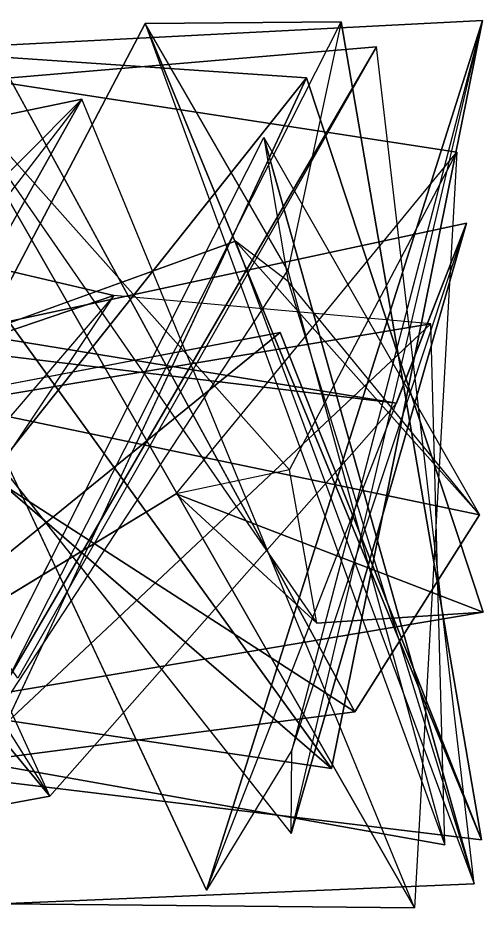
# Model space of a CAD drawing. Header units: metres. Extents: x -333 to 305, y -241 to 270.
# Drawn here: x 260.9 to 304.7, y 4.6 to 88.5 of the extents above; entities that cross this region are included whole.
import ezdxf

# ---------------------------------------------------------------- set-up
doc = ezdxf.new("R2010")
doc.units = ezdxf.units.M

msp = doc.modelspace()

# ---------------------------------------------------------------- linework, layer by layer
for p, q in [((263.86743, 15.205383, -358.6922), (230.3111, 88.51083, -355.6922)), ((286.5678, 11.704834, -366.6922), (304.591, 88.25839, -369.6922)), ((304.591, 88.25839, -369.6922), (290.36377, 17.803528, -372.6922)), ((236.81354, 19.283447, -412.6922), (272.84796, 87.98984, -409.6922)), ((256.04645, 18.629211, -405.6922), (291.28113, 88.118835, -408.6922)), ((272.84796, 87.98984, -409.6922), (301.04614, 10.634125, -406.6922)), ((291.28113, 88.118835, -408.6922), (304.50226, 11.092133, -411.6922)), ((292.56366, 23.135986, -351.6922), (257.8205, 86.949005, -354.6922)), ((294.61182, 85.78323, -340.6922), (260.83795, 26.314514, -337.6922)), ((303.8103, 6.962158, -343.6922), (294.61182, 85.78323, -340.6922)), ((241.83801, 85.03473, -370.6922), (278.59875, 6.3402557, -367.6922)), ((253.06885, 83.401886, -384.6922), (288.99084, 31.48642, -387.6922)), ((288.0161, 82.854034, -393.6922), (251.87408, 5.2016296, -396.6922)), ((304.65588, 32.532867, -390.6922), (288.0161, 82.854034, -393.6922)), ((266.88556, 80.84781, -379.6922), (232.32446, 36.091736, -376.6922)), ((298.19824, 4.6983643, -382.6922), (266.88556, 80.84781, -379.6922)), ((247.29822, 4.56369, -342.6922), (284.01416, 77.25427, -345.6922)), ((284.01416, 77.25427, -345.6922), (304.30865, 41.69696, -348.6922)), ((275.75616, 43.672302, -388.6922), (302.17413, 75.868286, -385.6922)), ((302.17413, 75.868286, -385.6922), (298.19824, 4.6983643, -382.6922)), ((278.59875, 6.3402557, -367.6922), (303.09717, 69.18213, -364.6922)), ((303.09717, 69.18213, -364.6922), (296.49377, 52.2099, -361.6922)), ((244.52039, 54.168396, -349.6922), (281.35614, 67.48657, -346.6922)), ((281.35614, 67.48657, -346.6922), (303.8103, 6.962158, -343.6922)), ((269.88617, 62.365875, -400.6922), (234.4953, 9.236374, -397.6922)), ((299.7182, 59.689667, -403.6922), (269.88617, 62.365875, -400.6922)), ((301.04614, 10.634125, -406.6922), (299.7182, 59.689667, -403.6922)), ((285.53223, 58.8627, -414.6922), (220.6604, 46.522552, -415.6922)), ((304.50226, 11.092133, -411.6922), (285.53223, 58.8627, -414.6922)), ((250.15106, 57.79248, -363.6922), (286.5678, 11.704834, -366.6922)), ((296.49377, 52.2099, -361.6922), (263.86743, 15.205383, -358.6922)), ((290.36377, 17.803528, -372.6922), (254.82819, 48.505646, -375.6922)), ((239.26605, 21.5159, -391.6922), (275.75616, 43.672302, -388.6922)), ((304.30865, 41.69696, -348.6922), (292.56366, 23.135986, -351.6922)), ((288.99084, 31.48642, -387.6922), (304.65588, 32.532867, -390.6922))]:
    msp.add_line(p, q)
for points in [[(241.83801, 85.03473, -370.6922), (304.591, 88.25839, -369.6922), (278.59875, 6.3402557, -367.6922), (278.59885, 6.340356, -367.6921)], [(304.591, 88.25839, -369.6922), (241.83801, 85.03473, -370.6922), (290.36377, 17.803528, -372.6922), (290.36386, 17.803627, -372.6921)], [(286.65137, 19.527954, -366.70612), (278.59875, 6.3402557, -367.6922), (304.591, 88.25839, -369.6922), (304.5911, 88.25849, -369.6921)], [(288.0161, 82.854034, -393.6922), (220.76959, 87.4418, -394.6922), (251.87408, 5.2016296, -396.6922), (251.87419, 5.20173, -396.6921)], [(220.76959, 87.4418, -394.6922), (288.0161, 82.854034, -393.6922), (239.26605, 21.5159, -391.6922), (239.26616, 21.515999, -391.6921)], [(236.81354, 19.283447, -412.6922), (304.50226, 11.092133, -411.6922), (272.84796, 87.98984, -409.6922), (272.84805, 87.98994, -409.6921)], [(291.28113, 88.118835, -408.6922), (272.84796, 87.98984, -409.6922), (304.50226, 11.092133, -411.6922), (304.50235, 11.092233, -411.6921)], [(272.84796, 87.98984, -409.6922), (291.28113, 88.118835, -408.6922), (286.26318, 64.70526, -408.26495), (286.26328, 64.70536, -408.26486)], [(292.56366, 23.135986, -351.6922), (221.63928, 13.918915, -352.6922), (257.8205, 86.949005, -354.6922), (257.8206, 86.949104, -354.6921)], [(260.83795, 26.314514, -337.6922), (222.39581, 79.665955, -339.6922), (294.61182, 85.78323, -340.6922), (294.6119, 85.78333, -340.6921)], [(247.29822, 4.56369, -342.6922), (294.61182, 85.78323, -340.6922), (222.39581, 79.665955, -339.6922), (222.39592, 79.66605, -339.6921)], [(294.61182, 85.78323, -340.6922), (247.29822, 4.56369, -342.6922), (303.8103, 6.962158, -343.6922), (303.8104, 6.9622583, -343.6921)], [(221.0965, 28.07666, -373.6922), (290.36377, 17.803528, -372.6922), (241.83801, 85.03473, -370.6922), (241.83812, 85.03483, -370.6921)], [(253.06885, 83.401886, -384.6922), (298.19824, 4.6983643, -382.6922), (224.53027, 5.4164276, -381.6922), (224.53038, 5.4165277, -381.6921)], [(286.4389, 45.933044, -387.47906), (302.17413, 75.868286, -385.6922), (253.06885, 83.401886, -384.6922), (253.06895, 83.401985, -384.6921)], [(298.19824, 4.6983643, -382.6922), (253.06885, 83.401886, -384.6922), (302.17413, 75.868286, -385.6922), (302.17422, 75.868385, -385.6921)], [(304.65588, 32.532867, -390.6922), (239.26605, 21.5159, -391.6922), (288.0161, 82.854034, -393.6922), (288.0162, 82.85413, -393.6921)], [(266.88556, 80.84781, -379.6922), (224.53027, 5.4164276, -381.6922), (298.19824, 4.6983643, -382.6922), (298.19833, 4.6984644, -382.6921)], [(224.53027, 5.4164276, -381.6922), (266.88556, 80.84781, -379.6922), (225.31445, 72.22272, -378.6922), (225.31456, 72.22282, -378.6921)], [(239.15625, 53.019165, -377.28522), (225.31445, 72.22272, -378.6922), (266.88556, 80.84781, -379.6922), (266.88565, 80.84791, -379.6921)], [(284.01416, 77.25427, -345.6922), (303.8103, 6.962158, -343.6922), (247.29822, 4.56369, -342.6922), (247.29832, 4.5637903, -342.6921)], [(303.8103, 6.962158, -343.6922), (284.01416, 77.25427, -345.6922), (286.3056, 63.692505, -346.03094), (286.3057, 63.692604, -346.03085)], [(225.89636, 47.38855, -402.6922), (269.88617, 62.365875, -400.6922), (224.02637, 73.09558, -399.6922), (224.02647, 73.09568, -399.6921)], [(239.02625, 26.281769, -398.0763), (224.02637, 73.09558, -399.6922), (269.88617, 62.365875, -400.6922), (269.88626, 62.365974, -400.6921)], [(296.49377, 52.2099, -361.6922), (250.15106, 57.79248, -363.6922), (303.09717, 69.18213, -364.6922), (303.09726, 69.18223, -364.6921)], [(286.5678, 11.704834, -366.6922), (303.09717, 69.18213, -364.6922), (250.15106, 57.79248, -363.6922), (250.15117, 57.79258, -363.6921)], [(303.09717, 69.18213, -364.6922), (286.5678, 11.704834, -366.6922), (286.65137, 19.527954, -366.70612), (286.65146, 19.528053, -366.70602)], [(244.52039, 54.168396, -349.6922), (304.30865, 41.69696, -348.6922), (281.35614, 67.48657, -346.6922), (281.35623, 67.48667, -346.6921)], [(286.3056, 63.692505, -346.03094), (281.35614, 67.48657, -346.6922), (304.30865, 41.69696, -348.6922), (304.30875, 41.69706, -348.6921)], [(286.26318, 64.70526, -408.26495), (301.04614, 10.634125, -406.6922), (256.04645, 18.629211, -405.6922), (256.04654, 18.62931, -405.6921)], [(250.15106, 57.79248, -363.6922), (296.49377, 52.2099, -361.6922), (223.3601, 64.18536, -360.6922), (223.36021, 64.18546, -360.6921)], [(223.3601, 64.18536, -360.6922), (263.86743, 15.205383, -358.6922), (226.79681, 8.364883, -357.6922), (226.79692, 8.364984, -357.6921)], [(263.86743, 15.205383, -358.6922), (223.3601, 64.18536, -360.6922), (296.49377, 52.2099, -361.6922), (296.49387, 52.21, -361.6921)], [(269.88617, 62.365875, -400.6922), (225.89636, 47.38855, -402.6922), (299.7182, 59.689667, -403.6922), (299.7183, 59.689766, -403.6921)], [(256.04645, 18.629211, -405.6922), (299.7182, 59.689667, -403.6922), (225.89636, 47.38855, -402.6922), (225.89647, 47.38865, -402.6921)], [(299.7182, 59.689667, -403.6922), (256.04645, 18.629211, -405.6922), (301.04614, 10.634125, -406.6922), (301.04623, 10.634225, -406.6921)], [(220.6604, 46.522552, -415.6922), (285.53223, 58.8627, -414.6922), (236.81354, 19.283447, -412.6922), (236.81364, 19.283546, -412.6921)], [(304.50226, 11.092133, -411.6922), (236.81354, 19.283447, -412.6922), (285.53223, 58.8627, -414.6922), (285.53232, 58.8628, -414.6921)], [(221.63928, 13.918915, -352.6922), (292.56366, 23.135986, -351.6922), (244.52039, 54.168396, -349.6922), (244.5205, 54.168495, -349.6921)], [(239.23187, 54.443146, -356.48972), (226.79681, 8.364883, -357.6922), (263.86743, 15.205383, -358.6922), (263.86752, 15.205483, -358.6921)], [(304.30865, 41.69696, -348.6922), (244.52039, 54.168396, -349.6922), (292.56366, 23.135986, -351.6922), (292.56375, 23.136086, -351.6921)], [(290.36377, 17.803528, -372.6922), (221.0965, 28.07666, -373.6922), (254.82819, 48.505646, -375.6922), (254.8283, 48.505745, -375.6921)], [(275.75616, 43.672302, -388.6922), (288.99084, 31.48642, -387.6922), (286.4389, 45.933044, -387.47906), (286.439, 45.933144, -387.47897)], [(239.26605, 21.5159, -391.6922), (304.65588, 32.532867, -390.6922), (275.75616, 43.672302, -388.6922), (275.75626, 43.6724, -388.6921)], [(288.99084, 31.48642, -387.6922), (275.75616, 43.672302, -388.6922), (304.65588, 32.532867, -390.6922), (304.65598, 32.532967, -390.6921)]]:
    msp.add_3dface(points)

doc.saveas('drawing.dxf')
